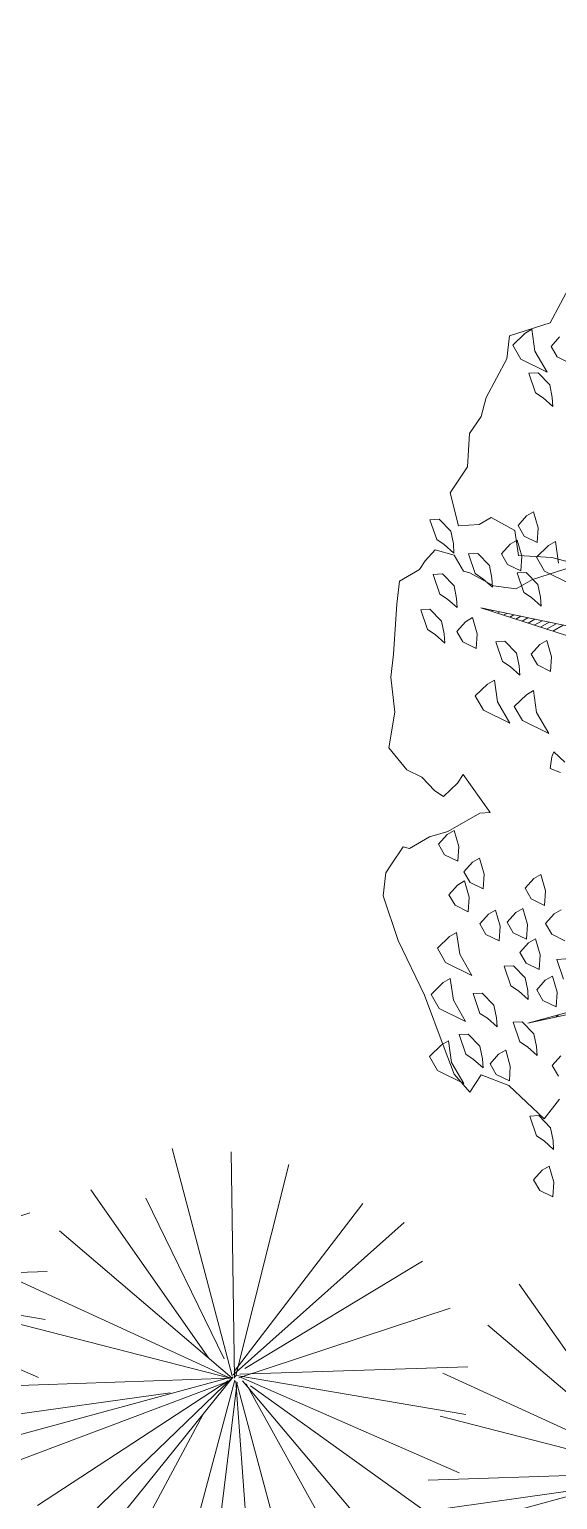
# Model space of a CAD drawing. Header units: metres. Extents: x 12093 to 20303, y 514 to 1412.
# Drawn here: x 19788.421 to 19789.999, y 679.381 to 683.775 of the extents above; entities that cross this region are included whole.
import ezdxf

# ---------------------------------------------------------------- set-up
doc = ezdxf.new("R2010")
doc.units = ezdxf.units.M
doc.layers.get('0').update_dxf_attribs({"lineweight": 13})
for name, color, linetype, lineweight in [('AMBI-GRASS', 104, 'Continuous', 20), ('ARBOLES', 52, 'Continuous', 13), ('grass', 64, 'Continuous', 13)]:
    doc.layers.add(name, color=color, linetype=linetype, lineweight=lineweight)

# ---------------------------------------------------------------- blocks, each defined once
blk = doc.blocks.new('ghgfghgh')
at = {"layer": 'ARBOLES', "lineweight": 20}
for p, q in [((20000.3963, 664.232), (20000.5879, 664.1919)), ((20000.6033, 664.1653), (20000.3963, 664.232)), ((20000.4157, 664.2257), (20000.4185, 664.2274)), ((20000.4273, 664.222), (20000.4317, 664.2246)), ((20000.4389, 664.2183), (20000.445, 664.2218)), ((20000.4505, 664.2145), (20000.4582, 664.219)), ((20000.4621, 664.2108), (20000.4715, 664.2163)), ((20000.4736, 664.2071), (20000.4848, 664.2135)), ((20000.4852, 664.2033), (20000.498, 664.2107)), ((20000.4968, 664.1996), (20000.5113, 664.2079)), ((20000.5084, 664.1959), (20000.5245, 664.2052)), ((20000.52, 664.1921), (20000.5378, 664.2024)), ((20000.5316, 664.1884), (20000.551, 664.1996)), ((20000.4846, 663.4496), (20000.8603, 663.5513)), ((20000.8784, 663.5351), (20000.4846, 663.4496))]:
    blk.add_line(p, q, dxfattribs=at)
at = {"layer": 'grass'}
for p, q in [((20000.5268, 664.7692), (20000.5655, 664.842)), ((20000.45, 664.745), (20000.5268, 664.7692)), ((20000.4921, 664.7571), (20000.4788, 664.7495)), ((20000.498, 664.7162), (20000.4921, 664.7571)), ((20000.5268, 664.7692), (20000.5268, 664.7692)), ((20000.4448, 664.7017), (20000.45, 664.745)), ((20000.4788, 664.7495), (20000.456, 664.7275)), ((20000.5445, 664.7431), (20000.5284, 664.7249)), ((20000.4061, 664.6289), (20000.4448, 664.7017)), ((20000.456, 664.7275), (20000.4714, 664.7009)), ((20000.4714, 664.7009), (20000.521, 664.6763)), ((20000.521, 664.6763), (20000.498, 664.7162)), ((20000.5284, 664.7249), (20000.5399, 664.705)), ((20000.5399, 664.705), (20000.5647, 664.6927)), ((20000.4867, 664.6743), (20000.5039, 664.6753)), ((20000.4993, 664.6372), (20000.4867, 664.6743)), ((20000.5039, 664.6753), (20000.5259, 664.6525)), ((20000.5259, 664.6525), (20000.5307, 664.6287)), ((20000.3965, 664.5931), (20000.4061, 664.6289)), ((20000.5136, 664.6277), (20000.4993, 664.6372)), ((20000.5318, 664.6116), (20000.5136, 664.6277)), ((20000.5307, 664.6287), (20000.5318, 664.6116)), ((20000.375, 664.5605), (20000.3965, 664.5931)), ((20000.3709, 664.4977), (20000.375, 664.5605)), ((20000.3386, 664.4488), (20000.3709, 664.4977)), ((20000.3541, 664.3871), (20000.3386, 664.4488)), ((20000.3003, 664.3982), (20000.3175, 664.3992)), ((20000.3129, 664.3611), (20000.3003, 664.3982)), ((20000.3175, 664.3992), (20000.3395, 664.3765)), ((20000.4158, 664.4025), (20000.3931, 664.3894)), ((20000.4603, 664.3778), (20000.4158, 664.4025)), ((20000.4822, 664.4057), (20000.4661, 664.3875)), ((20000.4955, 664.4134), (20000.4822, 664.4057)), ((20000.5042, 664.3829), (20000.4955, 664.4134)), ((20000.3395, 664.3765), (20000.3444, 664.3527)), ((20000.3736, 664.3882), (20000.3541, 664.3871)), ((20000.3931, 664.3894), (20000.3736, 664.3882)), ((20000.467, 664.3312), (20000.4603, 664.3778)), ((20000.4661, 664.3875), (20000.4776, 664.3676)), ((20000.4776, 664.3676), (20000.5024, 664.3553)), ((20000.5024, 664.3553), (20000.5042, 664.3829)), ((20000.2915, 664.3207), (20000.3099, 664.3414)), ((20000.3099, 664.3414), (20000.3457, 664.3318)), ((20000.3272, 664.3517), (20000.3129, 664.3611)), ((20000.3454, 664.3356), (20000.3272, 664.3517)), ((20000.3444, 664.3527), (20000.3454, 664.3356)), ((20000.451, 664.3522), (20000.4349, 664.3341)), ((20000.4643, 664.3599), (20000.451, 664.3522)), ((20000.473, 664.3295), (20000.4643, 664.3599)), ((20000.5234, 664.3497), (20000.5006, 664.3277)), ((20000.5367, 664.3574), (20000.5234, 664.3497)), ((20000.5426, 664.3164), (20000.5367, 664.3574)), ((20000.2808, 664.3044), (20000.2915, 664.3207)), ((20000.3457, 664.3318), (20000.3588, 664.3091)), ((20000.373, 664.3338), (20000.3901, 664.3348)), ((20000.3856, 664.2967), (20000.373, 664.3338)), ((20000.3901, 664.3348), (20000.4121, 664.3121)), ((20000.4349, 664.3341), (20000.4464, 664.3141)), ((20000.4464, 664.3141), (20000.4712, 664.3018)), ((20000.467, 664.3312), (20000.467, 664.3312)), ((20000.5299, 664.3272), (20000.467, 664.3312)), ((20000.4712, 664.3018), (20000.473, 664.3295)), ((20000.5006, 664.3277), (20000.516, 664.3011)), ((20000.5657, 664.3176), (20000.5299, 664.3272)), ((20000.2429, 664.2826), (20000.2808, 664.3044)), ((20000.3065, 664.2954), (20000.3237, 664.2964)), ((20000.3191, 664.2583), (20000.3065, 664.2954)), ((20000.3237, 664.2964), (20000.3457, 664.2737)), ((20000.3588, 664.3091), (20000.3631, 664.3015)), ((20000.3631, 664.3015), (20000.3751, 664.2983)), ((20000.3751, 664.2983), (20000.4196, 664.2736)), ((20000.3999, 664.2872), (20000.3856, 664.2967)), ((20000.418, 664.2711), (20000.3999, 664.2872)), ((20000.4121, 664.3121), (20000.417, 664.2883)), ((20000.417, 664.2883), (20000.418, 664.2711)), ((20000.4629, 664.2684), (20000.4932, 664.2858)), ((20000.4646, 664.298), (20000.4817, 664.299)), ((20000.4771, 664.2609), (20000.4646, 664.298)), ((20000.4817, 664.299), (20000.5037, 664.2763)), ((20000.4932, 664.2858), (20000.57, 664.31)), ((20000.516, 664.3011), (20000.5656, 664.2766)), ((20000.2377, 664.2392), (20000.2429, 664.2826)), ((20000.3334, 664.2489), (20000.3191, 664.2583)), ((20000.3457, 664.2737), (20000.3505, 664.2499)), ((20000.4196, 664.2736), (20000.4629, 664.2684)), ((20000.4915, 664.2515), (20000.4771, 664.2609)), ((20000.5037, 664.2763), (20000.5086, 664.2525)), ((20000.2316, 664.1449), (20000.2377, 664.2392)), ((20000.283, 664.2286), (20000.3001, 664.2297)), ((20000.3001, 664.2297), (20000.3222, 664.2069)), ((20000.3516, 664.2327), (20000.3334, 664.2489)), ((20000.3505, 664.2499), (20000.3516, 664.2327)), ((20000.4041, 664.2295), (20000.4052, 664.2301)), ((20000.5096, 664.2354), (20000.4915, 664.2515)), ((20000.5086, 664.2525), (20000.5096, 664.2354)), ((20000.2956, 664.1915), (20000.283, 664.2286)), ((20000.3222, 664.2069), (20000.327, 664.1831)), ((20000.3669, 664.2061), (20000.3508, 664.188)), ((20000.3802, 664.2138), (20000.3669, 664.2061)), ((20000.3889, 664.1834), (20000.3802, 664.2138)), ((20000.3099, 664.1821), (20000.2956, 664.1915)), ((20000.328, 664.166), (20000.3099, 664.1821)), ((20000.327, 664.1831), (20000.328, 664.166)), ((20000.3508, 664.188), (20000.3623, 664.168)), ((20000.3871, 664.1558), (20000.3889, 664.1834)), ((20000.3623, 664.168), (20000.3871, 664.1558)), ((20000.4242, 664.1683), (20000.4414, 664.1693)), ((20000.4368, 664.1312), (20000.4242, 664.1683)), ((20000.4414, 664.1693), (20000.4634, 664.1466)), ((20000.4634, 664.1466), (20000.4682, 664.1228)), ((20000.5071, 664.163), (20000.491, 664.1448)), ((20000.5204, 664.1706), (20000.5071, 664.163)), ((20000.5291, 664.1402), (20000.5204, 664.1706)), ((20000.2264, 664.1015), (20000.2316, 664.1449)), ((20000.4511, 664.1218), (20000.4368, 664.1312)), ((20000.4693, 664.1057), (20000.4511, 664.1218)), ((20000.4682, 664.1228), (20000.4693, 664.1057)), ((20000.491, 664.1448), (20000.5025, 664.1249)), ((20000.5025, 664.1249), (20000.5273, 664.1126)), ((20000.5273, 664.1126), (20000.5291, 664.1402)), ((20000.2343, 664.0355), (20000.2264, 664.1015)), ((20000.4217, 664.0959), (20000.4084, 664.0882)), ((20000.4276, 664.055), (20000.4217, 664.0959)), ((20000.4084, 664.0882), (20000.3856, 664.0662)), ((20000.3856, 664.0662), (20000.401, 664.0396)), ((20000.4818, 664.0686), (20000.459, 664.0466)), ((20000.4951, 664.0763), (20000.4818, 664.0686)), ((20000.501, 664.0353), (20000.4951, 664.0763)), ((20000.2227, 663.9683), (20000.2343, 664.0355)), ((20000.401, 664.0396), (20000.4506, 664.0151)), ((20000.4506, 664.0151), (20000.4276, 664.055)), ((20000.459, 664.0466), (20000.4744, 664.02)), ((20000.524, 663.9954), (20000.501, 664.0353)), ((20000.4744, 664.02), (20000.524, 663.9954)), ((20000.2564, 663.9272), (20000.2227, 663.9683)), ((20000.5335, 663.9611), (20000.5295, 663.9513)), ((20000.554, 663.9413), (20000.5335, 663.9611)), ((20000.2847, 663.9133), (20000.2564, 663.9272)), ((20000.5295, 663.9513), (20000.5264, 663.9297)), ((20000.5264, 663.9297), (20000.546, 663.9217)), ((20000.3097, 663.8874), (20000.2847, 663.9133)), ((20000.3519, 663.9017), (20000.326, 663.8766)), ((20000.3627, 663.918), (20000.3519, 663.9017)), ((20000.4139, 663.8467), (20000.3627, 663.918)), ((20000.326, 663.8766), (20000.3097, 663.8874)), ((20000.3339, 663.8106), (20000.3944, 663.8455)), ((20000.3944, 663.8455), (20000.4139, 663.8467)), ((20000.2614, 663.7788), (20000.2993, 663.8007)), ((20000.2993, 663.8007), (20000.3339, 663.8106)), ((20000.3325, 663.8051), (20000.3164, 663.7869)), ((20000.3164, 663.7869), (20000.3279, 663.767)), ((20000.3458, 663.8128), (20000.3325, 663.8051)), ((20000.3545, 663.7823), (20000.3458, 663.8128)), ((20000.228, 663.7494), (20000.2495, 663.782)), ((20000.2495, 663.782), (20000.2614, 663.7788)), ((20000.3279, 663.767), (20000.3527, 663.7547)), ((20000.3527, 663.7547), (20000.3545, 663.7823)), ((20000.3937, 663.7606), (20000.3804, 663.7529)), ((20000.4024, 663.7302), (20000.3937, 663.7606)), ((20000.212, 663.6898), (20000.2172, 663.7331)), ((20000.2172, 663.7331), (20000.228, 663.7494)), ((20000.3804, 663.7529), (20000.3643, 663.7347)), ((20000.3643, 663.7347), (20000.3758, 663.7148)), ((20000.352, 663.7099), (20000.3359, 663.6918)), ((20000.3653, 663.7176), (20000.352, 663.7099)), ((20000.374, 663.6872), (20000.3653, 663.7176)), ((20000.3758, 663.7148), (20000.4006, 663.7025)), ((20000.4006, 663.7025), (20000.4024, 663.7302)), ((20000.4957, 663.722), (20000.4796, 663.7038)), ((20000.4796, 663.7038), (20000.4911, 663.6839)), ((20000.509, 663.7297), (20000.4957, 663.722)), ((20000.5177, 663.6992), (20000.509, 663.7297)), ((20000.2405, 663.6054), (20000.212, 663.6898)), ((20000.3359, 663.6918), (20000.3474, 663.6718)), ((20000.3722, 663.6596), (20000.374, 663.6872)), ((20000.4911, 663.6839), (20000.5159, 663.6716)), ((20000.5159, 663.6716), (20000.5177, 663.6992)), ((20000.3474, 663.6718), (20000.3722, 663.6596)), ((20000.4103, 663.655), (20000.3942, 663.6368)), ((20000.4236, 663.6626), (20000.4103, 663.655)), ((20000.4323, 663.6322), (20000.4236, 663.6626)), ((20000.4617, 663.658), (20000.4456, 663.6399)), ((20000.475, 663.6657), (20000.4617, 663.658)), ((20000.4837, 663.6353), (20000.475, 663.6657)), ((20000.5341, 663.6555), (20000.518, 663.6373)), ((20000.5474, 663.6632), (20000.5341, 663.6555)), ((20000.3505, 663.6204), (20000.3372, 663.6127)), ((20000.3564, 663.5795), (20000.3505, 663.6204)), ((20000.3942, 663.6368), (20000.4057, 663.6168)), ((20000.4305, 663.6046), (20000.4323, 663.6322)), ((20000.4456, 663.6399), (20000.4571, 663.6199)), ((20000.4571, 663.6199), (20000.482, 663.6077)), ((20000.482, 663.6077), (20000.4837, 663.6353)), ((20000.518, 663.6373), (20000.5295, 663.6174)), ((20000.2898, 663.5027), (20000.2405, 663.6054)), ((20000.3372, 663.6127), (20000.3144, 663.5907)), ((20000.4057, 663.6168), (20000.4305, 663.6046)), ((20000.4858, 663.601), (20000.4697, 663.5828)), ((20000.4991, 663.6087), (20000.4858, 663.601)), ((20000.5078, 663.5783), (20000.4991, 663.6087)), ((20000.5295, 663.6174), (20000.5543, 663.6051)), ((20000.3144, 663.5907), (20000.3298, 663.5641)), ((20000.3298, 663.5641), (20000.3794, 663.5396)), ((20000.3794, 663.5396), (20000.3564, 663.5795)), ((20000.4697, 663.5828), (20000.4812, 663.5629)), ((20000.506, 663.5506), (20000.5078, 663.5783)), ((20000.5393, 663.5698), (20000.5564, 663.5709)), ((20000.5518, 663.5327), (20000.5393, 663.5698)), ((20000.4403, 663.557), (20000.4574, 663.558)), ((20000.4528, 663.5199), (20000.4403, 663.557)), ((20000.4574, 663.558), (20000.4794, 663.5353)), ((20000.4812, 663.5629), (20000.506, 663.5506)), ((20000.5308, 663.5384), (20000.5175, 663.5307)), ((20000.5395, 663.5079), (20000.5308, 663.5384)), ((20000.3252, 663.526), (20000.3024, 663.504)), ((20000.3385, 663.5337), (20000.3252, 663.526)), ((20000.3444, 663.4928), (20000.3385, 663.5337)), ((20000.4671, 663.5105), (20000.4528, 663.5199)), ((20000.4853, 663.4944), (20000.4671, 663.5105)), ((20000.4794, 663.5353), (20000.4843, 663.5115)), ((20000.4843, 663.5115), (20000.4853, 663.4944)), ((20000.5175, 663.5307), (20000.5014, 663.5125)), ((20000.5014, 663.5125), (20000.5129, 663.4926)), ((20000.327, 663.4031), (20000.2898, 663.5027)), ((20000.3024, 663.504), (20000.3178, 663.4774)), ((20000.3674, 663.4529), (20000.3444, 663.4928)), ((20000.3815, 663.5053), (20000.3986, 663.5063)), ((20000.394, 663.4682), (20000.3815, 663.5053)), ((20000.3986, 663.5063), (20000.4206, 663.4836)), ((20000.4206, 663.4836), (20000.4255, 663.4598)), ((20000.5129, 663.4926), (20000.5378, 663.4803)), ((20000.5378, 663.4803), (20000.5395, 663.5079)), ((20000.3178, 663.4774), (20000.3674, 663.4529)), ((20000.4083, 663.4588), (20000.394, 663.4682)), ((20000.4265, 663.4427), (20000.4083, 663.4588)), ((20000.4255, 663.4598), (20000.4265, 663.4427)), ((20000.5058, 663.4542), (20000.5095, 663.4563)), ((20000.5348, 663.4605), (20000.5435, 663.4655)), ((20000.3551, 663.4281), (20000.3723, 663.4291)), ((20000.3677, 663.391), (20000.3551, 663.4281)), ((20000.3723, 663.4291), (20000.3943, 663.4063)), ((20000.4569, 663.4514), (20000.4741, 663.4524)), ((20000.4695, 663.4143), (20000.4569, 663.4514)), ((20000.4741, 663.4524), (20000.4961, 663.4296)), ((20000.4961, 663.4296), (20000.5009, 663.4059)), ((20000.3219, 663.4089), (20000.2991, 663.3869)), ((20000.3352, 663.4165), (20000.3219, 663.4089)), ((20000.3457, 663.3534), (20000.327, 663.4031)), ((20000.3411, 663.3756), (20000.3352, 663.4165)), ((20000.3943, 663.4063), (20000.3992, 663.3825)), ((20000.4429, 663.3989), (20000.4296, 663.3913)), ((20000.4516, 663.3685), (20000.4429, 663.3989)), ((20000.4838, 663.4048), (20000.4695, 663.4143)), ((20000.502, 663.3887), (20000.4838, 663.4048)), ((20000.5009, 663.4059), (20000.502, 663.3887)), ((20000.2991, 663.3869), (20000.3145, 663.3603)), ((20000.3641, 663.3357), (20000.3411, 663.3756)), ((20000.382, 663.3815), (20000.3677, 663.391)), ((20000.4002, 663.3654), (20000.382, 663.3815)), ((20000.3992, 663.3825), (20000.4002, 663.3654)), ((20000.4296, 663.3913), (20000.4135, 663.3731)), ((20000.4135, 663.3731), (20000.425, 663.3531)), ((20000.5467, 663.388), (20000.5306, 663.3698)), ((20000.3145, 663.3603), (20000.3641, 663.3357)), ((20000.3751, 663.3199), (20000.3457, 663.3534)), ((20000.3966, 663.3525), (20000.3751, 663.3199)), ((20000.4487, 663.3322), (20000.3966, 663.3525)), ((20000.425, 663.3531), (20000.4498, 663.3409)), ((20000.4498, 663.3409), (20000.4516, 663.3685)), ((20000.5306, 663.3698), (20000.5421, 663.3499)), ((20000.5151, 663.2696), (20000.4487, 663.3322)), ((20000.5442, 663.3066), (20000.5151, 663.2696)), ((20000.4882, 663.2744), (20000.5053, 663.2754)), ((20000.5007, 663.2373), (20000.4882, 663.2744)), ((20000.5053, 663.2754), (20000.5273, 663.2527)), ((20000.5151, 663.2278), (20000.5007, 663.2373)), ((20000.5273, 663.2527), (20000.5322, 663.2289)), ((20000.5332, 663.2117), (20000.5151, 663.2278)), ((20000.5322, 663.2289), (20000.5332, 663.2117)), ((20000.5248, 663.1803), (20000.5115, 663.1726)), ((20000.5335, 663.1498), (20000.5248, 663.1803)), ((20000.5115, 663.1726), (20000.4954, 663.1544)), ((20000.4954, 663.1544), (20000.5069, 663.1345)), ((20000.5317, 663.1222), (20000.5335, 663.1498)), ((20000.5069, 663.1345), (20000.5317, 663.1222))]:
    blk.add_line(p, q, dxfattribs=at)
blk = doc.blocks.new('Arbust11')
for p, q in [((0.0378, 0.4871), (-0.0937, 0.9403)), ((0.0408, 0.5449), (0.1405, 0.941)), ((0.0408, 0.4825), (0.0377, 0.9348)), ((-0.1618, 0.888), (0.0377, 0.4856)), ((0.0439, 0.4856), (0.3088, 0.8724)), ((0.0377, 0.4856), (-0.274, 0.8225)), ((0.0595, 0.5199), (0.1997, 0.8474)), ((-0.0621, 0.5573), (-0.3332, 0.7944)), ((0.0439, 0.4794), (0.3805, 0.7788)), ((-0.3488, 0.7476), (0.0408, 0.4856)), ((0.0283, 0.4856), (-0.3738, 0.7039)), ((0.047, 0.4794), (0.4366, 0.6759)), ((0.0314, 0.4856), (-0.4049, 0.6104)), ((-0.433, 0.5262), (0.0439, 0.4825)), ((0.0533, 0.4887), (0.474, 0.5137)), ((0.0439, 0.4825), (-0.4267, 0.4669)), ((-0.0527, 0.4794), (-0.4267, 0.3952)), ((0.0408, 0.4762), (-0.3893, 0.2673)), ((0.0408, 0.47), (-0.3364, 0.2174)), ((0.0408, 0.4731), (-0.274, 0.1581)), ((0.047, 0.4856), (0.499, 0.4263)), ((0.0501, 0.4794), (0.2901, 0.0832)), ((0.0501, 0.4731), (0.4304, 0.2454)), ((0.0533, 0.47), (0.1935, 0.0177)), ((0.0564, 0.4762), (0.3649, 0.1425)), ((0.072, 0.4762), (0.4647, 0.3484)), ((0.0377, 0.4669), (-0.2117, 0.0988)), ((0.0501, 0.4544), (-0.1088, 0.0209)), ((0.0501, 0.4638), (-0.0215, 0.0146)), ((0.0533, 0.4451), (0.0907, 0.0271))]:
    blk.add_line(p, q)

msp = doc.modelspace()

# ---------------------------------------------------------------- block references
at = {"layer": 'AMBI-GRASS', "ltscale": 0.05, "xscale": 1.499999999998325, "yscale": 1.499999999998325, "zscale": 1.499999999998325, "rotation": 49.16166176348414}
for p in [(19790.0953, 684.0255), (19791.3517, 683.7412), (19788.2786, 679.509), (19789.535, 679.2247), (19790.8149, 678.9432)]:
    msp.add_blockref('Arbust11', p, dxfattribs=at)
at = {"layer": 'Defpoints', "lineweight": 20, "xscale": 1.586003757394792, "yscale": 1.586003757394792, "zscale": 1.586003757394792}
msp.add_blockref('ghgfghgh', (-11930.9334, -371.4285), dxfattribs=at)

doc.saveas('drawing.dxf')
